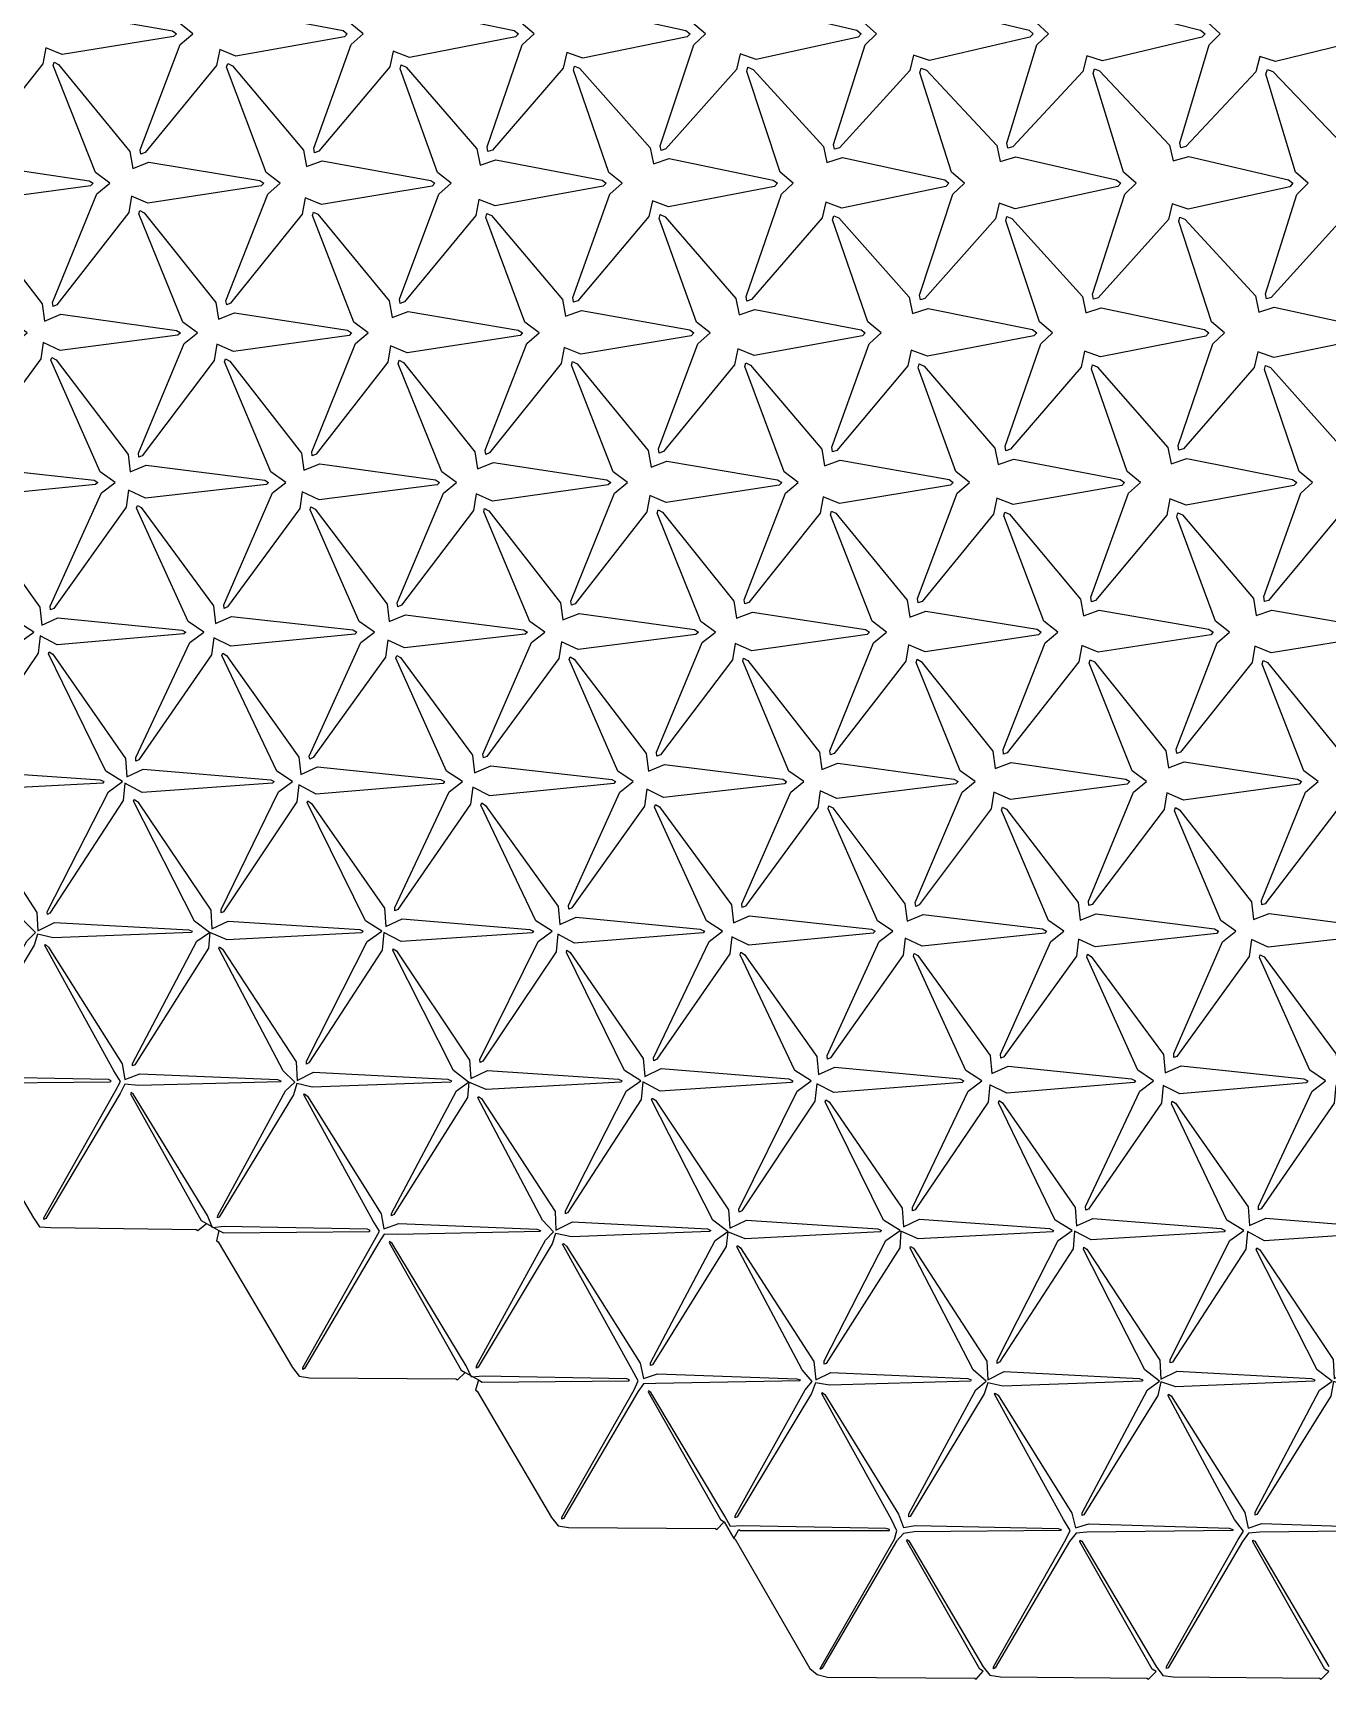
# Model space of a CAD drawing. Extents: x 0 to 195, y 0 to 191.
# Drawn here: x 47.37 to 84.84, y 0.03 to 47.68 of the extents above; entities that cross this region are included whole.
import ezdxf

# ---------------------------------------------------------------- set-up
doc = ezdxf.new("R2010")
doc.units = 0
doc.layers.add('DEFAULT', color=18, linetype='CONTINUOUS')

msp = doc.modelspace()

# ---------------------------------------------------------------- linework, layer by layer
at = {"layer": 'DEFAULT'}
for points in [[(47.777, 48.116), (48.239, 48.289), (51.41, 47.741), (51.526, 47.658), (51.444, 47.578), (48.222, 47.053), (47.745, 47.254), (47.658, 46.786), (45.584, 44.169), (45.469, 44.119), (45.449, 44.231), (46.697, 47.348), (47.067, 47.658), (46.657, 47.969), (45.467, 51.046), (45.498, 51.147), (45.63, 51.082), (47.692, 48.596)], [(52.806, 48.168), (53.268, 48.335), (56.352, 47.747), (56.472, 47.658), (56.388, 47.573), (53.25, 47.009), (52.778, 47.198), (52.684, 46.735), (50.62, 44.219), (50.499, 44.171), (50.477, 44.293), (51.634, 47.346), (51.997, 47.658), (51.602, 47.971), (50.491, 50.992), (50.523, 51.103), (50.659, 51.041), (52.713, 48.637)], [(57.836, 48.22), (58.29, 48.37), (61.307, 47.751), (61.429, 47.658), (61.342, 47.568), (58.273, 46.973), (57.804, 47.153), (57.704, 46.696), (55.647, 44.257), (55.523, 44.213), (55.5, 44.343), (56.582, 47.343), (56.934, 47.658), (56.548, 47.974), (55.515, 50.939), (55.552, 51.053), (55.696, 50.99), (57.74, 48.689)], [(62.856, 48.253), (63.309, 48.399), (66.27, 47.755), (66.395, 47.658), (66.308, 47.564), (63.29, 46.947), (62.825, 47.117), (62.723, 46.661), (60.672, 44.292), (60.544, 44.25), (60.52, 44.386), (61.538, 47.341), (61.883, 47.658), (61.506, 47.976), (60.534, 50.897), (60.57, 51.021), (60.716, 50.963), (62.754, 48.716)], [(67.88, 48.295), (68.331, 48.433), (71.226, 47.76), (71.354, 47.658), (71.266, 47.56), (68.311, 46.913), (67.849, 47.074), (67.742, 46.624), (65.699, 44.329), (65.563, 44.281), (65.533, 44.417), (66.508, 47.34), (66.844, 47.658), (66.471, 47.977), (65.549, 50.863), (65.589, 50.988), (65.742, 50.928), (67.773, 48.752)], [(72.891, 48.314), (73.339, 48.446), (76.21, 47.762), (76.33, 47.658), (76.232, 47.556), (73.328, 46.886), (72.868, 47.041), (72.757, 46.594), (70.719, 44.357), (70.581, 44.314), (70.551, 44.456), (71.468, 47.338), (71.796, 47.658), (71.431, 47.979), (70.567, 50.823), (70.606, 50.96), (70.756, 50.908), (72.783, 48.772)], [(77.909, 48.346), (78.355, 48.472), (81.177, 47.765), (81.307, 47.658), (81.216, 47.554), (78.336, 46.874), (77.881, 47.018), (77.771, 46.569), (75.738, 44.383), (75.597, 44.341), (75.564, 44.487), (76.436, 47.337), (76.769, 47.658), (76.416, 47.98), (75.573, 50.809), (75.617, 50.94), (75.775, 50.882), (77.797, 48.798)], [(82.921, 48.366), (83.363, 48.484), (86.161, 47.767), (86.288, 47.658), (86.192, 47.552), (83.348, 46.855), (82.892, 47), (82.777, 46.557), (80.747, 44.394), (80.604, 44.353), (80.571, 44.502), (81.422, 47.336), (81.741, 47.658), (81.385, 47.981), (80.587, 50.778), (80.631, 50.916), (80.791, 50.862), (82.808, 48.819)], [(45.227, 43.7), (45.695, 43.89), (48.998, 43.402), (49.111, 43.328), (49.038, 43.256), (45.674, 42.797), (45.193, 43.014), (45.116, 42.535), (43.029, 39.76), (42.922, 39.707), (42.904, 39.805), (44.296, 43.022), (44.68, 43.328), (44.25, 43.635), (42.925, 46.805), (42.953, 46.895), (43.076, 46.828), (45.152, 44.189)], [(50.262, 43.761), (50.725, 43.938), (53.937, 43.408), (54.056, 43.328), (53.983, 43.251), (50.702, 42.753), (50.226, 42.957), (50.144, 42.482), (48.066, 39.813), (47.955, 39.765), (47.937, 39.877), (49.222, 43.019), (49.598, 43.328), (49.184, 43.638), (47.954, 46.742), (47.985, 46.839), (48.116, 46.772), (50.181, 44.245)], [(55.291, 43.81), (55.749, 43.975), (58.89, 43.413), (59.01, 43.328), (58.93, 43.246), (55.729, 42.712), (55.255, 42.907), (55.167, 42.438), (53.096, 39.856), (52.981, 39.809), (52.961, 39.927), (54.17, 43.017), (54.533, 43.328), (54.127, 43.64), (52.98, 46.686), (53.012, 46.792), (53.148, 46.727), (55.205, 44.29)], [(60.315, 43.853), (60.77, 44.009), (63.847, 43.417), (63.967, 43.328), (63.883, 43.242), (60.752, 42.675), (60.283, 42.858), (60.191, 42.392), (58.129, 39.901), (58.006, 39.853), (57.983, 39.975), (59.121, 43.015), (59.478, 43.328), (59.083, 43.642), (58, 46.643), (58.034, 46.753), (58.175, 46.689), (60.225, 44.329)], [(65.337, 43.89), (65.793, 44.044), (68.802, 43.422), (68.927, 43.328), (68.843, 43.238), (65.772, 42.644), (65.304, 42.822), (65.206, 42.363), (63.149, 39.93), (63.025, 39.886), (63.002, 40.018), (64.077, 43.013), (64.429, 43.328), (64.043, 43.644), (63.017, 46.604), (63.052, 46.722), (63.195, 46.662), (65.239, 44.357)], [(70.359, 43.928), (70.81, 44.071), (73.767, 43.425), (73.891, 43.328), (73.803, 43.234), (70.793, 42.612), (70.327, 42.783), (70.223, 42.33), (68.173, 39.963), (68.044, 39.919), (68.019, 40.055), (69.04, 43.011), (69.382, 43.328), (69.002, 43.646), (68.036, 46.563), (68.073, 46.686), (68.22, 46.627), (70.258, 44.392)], [(75.377, 43.959), (75.826, 44.096), (78.735, 43.429), (78.864, 43.328), (78.777, 43.231), (75.806, 42.592), (75.344, 42.753), (75.239, 42.299), (73.194, 39.993), (73.063, 39.951), (73.036, 40.092), (74.002, 43.01), (74.339, 43.328), (73.969, 43.647), (73.05, 46.53), (73.09, 46.658), (73.24, 46.6), (75.272, 44.42)], [(80.385, 43.974), (80.833, 44.107), (83.721, 43.43), (83.848, 43.328), (83.759, 43.229), (80.815, 42.578), (80.355, 42.734), (80.249, 42.281), (78.208, 40.011), (78.074, 39.971), (78.046, 40.116), (78.978, 43.009), (79.308, 43.328), (78.94, 43.648), (78.063, 46.502), (78.101, 46.638), (78.25, 46.587), (80.279, 44.433)], [(85.396, 43.992), (85.841, 44.118), (88.707, 43.432), (88.832, 43.328), (88.738, 43.227), (85.825, 42.562), (85.366, 42.716), (85.256, 42.267), (83.218, 40.025), (83.082, 39.985), (83.053, 40.132), (83.961, 43.008), (84.29, 43.328), (83.926, 43.649), (83.069, 46.488), (83.11, 46.622), (83.264, 46.567), (85.289, 44.453)], [(47.711, 39.341), (48.179, 39.535), (51.53, 39.069), (51.64, 38.998), (51.568, 38.929), (48.159, 38.491), (47.672, 38.721), (47.596, 38.244), (45.502, 35.392), (45.405, 35.348), (45.393, 35.45), (46.821, 38.693), (47.208, 38.998), (46.773, 39.304), (45.414, 42.499), (45.44, 42.586), (45.561, 42.52), (47.64, 39.836)], [(52.741, 39.393), (53.205, 39.576), (56.476, 39.074), (56.595, 38.998), (56.525, 38.925), (53.181, 38.457), (52.7, 38.672), (52.622, 38.195), (50.536, 35.44), (50.436, 35.402), (50.425, 35.519), (51.75, 38.69), (52.132, 38.998), (51.714, 39.306), (50.441, 42.441), (50.468, 42.538), (50.593, 42.474), (52.664, 39.882)], [(57.77, 39.445), (58.233, 39.62), (61.421, 39.08), (61.548, 38.998), (61.48, 38.921), (58.204, 38.421), (57.728, 38.623), (57.646, 38.148), (55.568, 35.486), (55.459, 35.442), (55.443, 35.558), (56.71, 38.689), (57.079, 38.998), (56.664, 39.308), (55.463, 42.392), (55.493, 42.495), (55.623, 42.431), (57.687, 39.926)], [(62.793, 39.484), (63.251, 39.648), (66.386, 39.083), (66.508, 38.998), (66.43, 38.916), (63.229, 38.382), (62.754, 38.579), (62.665, 38.112), (60.593, 35.522), (60.48, 35.478), (60.462, 35.6), (61.667, 38.687), (62.023, 38.998), (61.613, 39.311), (60.487, 42.342), (60.517, 42.453), (60.651, 42.393), (62.707, 39.964)], [(67.815, 39.523), (68.271, 39.679), (71.346, 39.087), (71.468, 38.998), (71.386, 38.912), (68.251, 38.347), (67.78, 38.534), (67.687, 38.07), (65.623, 35.563), (65.504, 35.519), (65.483, 35.645), (66.62, 38.685), (66.976, 38.998), (66.58, 39.312), (65.501, 42.31), (65.535, 42.423), (65.674, 42.36), (67.724, 39.998)], [(72.837, 39.56), (73.289, 39.708), (76.309, 39.091), (76.435, 38.998), (76.352, 38.909), (73.268, 38.32), (72.799, 38.5), (72.702, 38.041), (70.644, 35.592), (70.522, 35.551), (70.501, 35.685), (71.58, 38.683), (71.93, 38.998), (71.542, 39.314), (70.518, 42.273), (70.554, 42.389), (70.698, 42.327), (72.742, 40.031)], [(77.85, 39.583), (78.3, 39.726), (81.287, 39.093), (81.414, 38.998), (81.33, 38.906), (78.279, 38.303), (77.818, 38.469), (77.721, 38.004), (75.67, 35.628), (75.541, 35.583), (75.515, 35.717), (76.548, 38.682), (76.89, 38.998), (76.508, 39.315), (75.533, 42.239), (75.569, 42.364), (75.714, 42.306), (77.753, 40.053)], [(82.86, 39.6), (83.309, 39.739), (86.27, 39.095), (86.393, 38.998), (86.304, 38.904), (83.292, 38.283), (82.829, 38.449), (82.727, 37.991), (80.679, 35.641), (80.55, 35.599), (80.524, 35.737), (81.527, 38.681), (81.866, 38.998), (81.487, 39.316), (80.542, 42.219), (80.578, 42.347), (80.724, 42.291), (82.761, 40.067)], [(45.151, 34.908), (45.623, 35.117), (49.14, 34.73), (49.246, 34.667), (49.186, 34.609), (45.6, 34.254), (45.109, 34.5), (45.047, 34.008), (42.938, 30.968), (42.848, 30.919), (42.836, 31.001), (44.445, 34.368), (44.842, 34.667), (44.378, 34.969), (42.866, 38.27), (42.89, 38.343), (43, 38.277), (45.094, 35.418)], [(50.188, 34.972), (50.653, 35.164), (54.081, 34.735), (54.195, 34.667), (54.134, 34.605), (50.626, 34.214), (50.14, 34.446), (50.074, 33.956), (47.973, 31.02), (47.883, 30.98), (47.875, 31.082), (49.36, 34.365), (49.757, 34.667), (49.317, 34.972), (47.894, 38.211), (47.922, 38.287), (48.043, 38.214), (50.127, 35.481)], [(55.216, 35.02), (55.681, 35.208), (59.025, 34.74), (59.143, 34.667), (59.078, 34.6), (55.654, 34.169), (55.17, 34.393), (55.098, 33.91), (53.004, 31.065), (52.908, 31.023), (52.897, 31.129), (54.312, 34.363), (54.696, 34.667), (54.262, 34.974), (52.919, 38.157), (52.946, 38.246), (53.068, 38.179), (55.146, 35.517)], [(60.24, 35.062), (60.703, 35.242), (63.982, 34.744), (64.098, 34.667), (64.026, 34.595), (60.68, 34.127), (60.202, 34.339), (60.125, 33.859), (58.04, 31.116), (57.936, 31.071), (57.92, 31.18), (59.259, 34.361), (59.635, 34.667), (59.209, 34.976), (57.943, 38.106), (57.97, 38.204), (58.095, 38.142), (60.166, 35.555)], [(65.268, 35.11), (65.728, 35.282), (68.931, 34.748), (69.05, 34.667), (68.976, 34.591), (65.706, 34.088), (65.229, 34.292), (65.146, 33.818), (63.068, 31.156), (62.959, 31.111), (62.943, 31.228), (64.21, 34.359), (64.582, 34.667), (64.169, 34.978), (62.961, 38.067), (62.992, 38.167), (63.124, 38.101), (65.187, 35.596)], [(70.29, 35.148), (70.746, 35.31), (73.896, 34.752), (74.016, 34.667), (73.939, 34.587), (70.724, 34.058), (70.253, 34.251), (70.167, 33.778), (68.097, 31.196), (67.982, 31.152), (67.964, 31.273), (69.163, 34.357), (69.526, 34.667), (69.122, 34.98), (67.983, 38.021), (68.014, 38.128), (68.149, 38.065), (70.206, 35.632)], [(75.311, 35.186), (75.768, 35.345), (78.851, 34.756), (78.976, 34.667), (78.898, 34.583), (75.745, 34.026), (75.273, 34.215), (75.181, 33.75), (73.116, 31.223), (72.999, 31.18), (72.979, 31.307), (74.129, 34.355), (74.486, 34.667), (74.089, 34.982), (72.997, 37.988), (73.03, 38.1), (73.169, 38.037), (75.221, 35.66)], [(80.322, 35.204), (80.776, 35.357), (83.836, 34.758), (83.96, 34.667), (83.879, 34.581), (80.754, 34.012), (80.287, 34.191), (80.195, 33.725), (78.134, 31.248), (78.016, 31.209), (77.996, 31.344), (79.091, 34.353), (79.439, 34.667), (79.047, 34.983), (78.016, 37.948), (78.046, 38.073), (78.182, 38.019), (80.23, 35.679)], [(85.332, 35.221), (85.781, 35.365), (88.826, 34.759), (88.952, 34.667), (88.872, 34.581), (85.758, 34.006), (85.291, 34.184), (85.198, 33.718), (83.139, 31.255), (83.022, 31.22), (83.004, 31.362), (84.073, 34.353), (84.42, 34.667), (84.033, 34.984), (83.022, 37.934), (83.056, 38.056), (83.197, 37.998), (85.241, 35.7)], [(47.626, 30.534), (48.097, 30.747), (51.691, 30.396), (51.795, 30.337), (51.74, 30.283), (48.073, 29.967), (47.577, 30.225), (47.52, 29.729), (45.403, 26.587), (45.322, 26.544), (45.313, 26.624), (46.994, 30.04), (47.397, 30.337), (46.924, 30.637), (45.346, 33.983), (45.369, 34.049), (45.476, 33.981), (47.576, 31.053)], [(52.655, 30.584), (53.125, 30.79), (56.636, 30.4), (56.747, 30.337), (56.69, 30.279), (53.098, 29.928), (52.606, 30.174), (52.545, 29.682), (50.435, 26.634), (50.355, 26.602), (50.351, 26.703), (51.911, 30.037), (52.315, 30.337), (51.865, 30.64), (50.372, 33.927), (50.395, 34.004), (50.505, 33.939), (52.598, 31.096)], [(57.687, 30.641), (58.156, 30.839), (61.574, 30.405), (61.688, 30.337), (61.626, 30.274), (58.13, 29.877), (57.647, 30.103), (57.582, 29.61), (55.484, 26.705), (55.387, 26.656), (55.373, 26.748), (56.865, 30.035), (57.257, 30.337), (56.814, 30.642), (55.396, 33.877), (55.421, 33.959), (55.538, 33.892), (57.623, 31.142)], [(62.715, 30.689), (63.181, 30.878), (66.525, 30.41), (66.637, 30.337), (66.566, 30.269), (63.16, 29.829), (62.675, 30.055), (62.6, 29.576), (60.508, 26.739), (60.411, 26.698), (60.4, 26.806), (61.805, 30.032), (62.188, 30.337), (61.755, 30.644), (60.422, 33.821), (60.448, 33.913), (60.568, 33.849), (62.646, 31.186)], [(67.743, 30.736), (68.205, 30.916), (71.476, 30.414), (71.595, 30.337), (71.524, 30.265), (68.181, 29.796), (67.701, 30.01), (67.623, 29.532), (65.538, 26.782), (65.437, 26.744), (65.426, 26.861), (66.748, 30.03), (67.128, 30.337), (66.71, 30.646), (65.443, 33.777), (65.471, 33.873), (65.597, 33.808), (67.667, 31.228)], [(72.762, 30.77), (73.222, 30.943), (76.443, 30.417), (76.561, 30.337), (76.486, 30.261), (73.2, 29.766), (72.724, 29.97), (72.643, 29.494), (70.564, 26.82), (70.458, 26.779), (70.443, 26.899), (71.709, 30.028), (72.078, 30.337), (71.664, 30.648), (70.463, 33.732), (70.491, 33.838), (70.619, 33.778), (72.683, 31.259)], [(77.782, 30.804), (78.237, 30.967), (81.413, 30.42), (81.539, 30.337), (81.469, 30.26), (78.209, 29.752), (77.735, 29.952), (77.652, 29.477), (75.576, 26.837), (75.472, 26.803), (75.459, 26.933), (76.673, 30.027), (77.039, 30.337), (76.633, 30.649), (75.478, 33.701), (75.508, 33.808), (75.642, 33.745), (77.701, 31.292)], [(82.789, 30.817), (83.242, 30.973), (86.404, 30.421), (86.527, 30.337), (86.452, 30.258), (83.218, 29.739), (82.748, 29.929), (82.665, 29.452), (80.593, 26.861), (80.483, 26.822), (80.467, 26.95), (81.657, 30.026), (82.012, 30.337), (81.604, 30.651), (80.49, 33.674), (80.52, 33.788), (80.653, 33.729), (82.709, 31.308)], [(45.053, 26.078), (45.535, 26.318), (49.314, 26.056), (49.422, 26.007), (49.391, 25.964), (45.496, 25.758), (44.994, 25.971), (44.956, 25.519), (42.823, 22.138), (42.754, 22.096), (42.747, 22.157), (44.638, 25.716), (44.985, 25.962), (44.555, 26.302), (42.785, 29.779), (42.804, 29.832), (42.896, 29.768), (45.014, 26.604)], [(50.093, 26.146), (50.564, 26.363), (54.257, 26.06), (54.359, 26.007), (54.312, 25.958), (50.536, 25.695), (50.037, 25.963), (49.988, 25.46), (47.863, 22.197), (47.791, 22.159), (47.785, 22.236), (49.555, 25.713), (49.965, 26.007), (49.482, 26.305), (47.819, 29.708), (47.842, 29.765), (47.945, 29.696), (50.052, 26.677)], [(55.13, 26.211), (55.607, 26.431), (59.172, 26.067), (59.291, 26.007), (59.25, 25.954), (55.567, 25.645), (55.068, 25.91), (55.01, 25.418), (52.891, 22.239), (52.82, 22.211), (52.82, 22.308), (54.48, 25.71), (54.891, 26.007), (54.428, 26.307), (52.844, 29.657), (52.867, 29.723), (52.974, 29.655), (55.074, 26.719)], [(60.159, 26.261), (60.628, 26.464), (64.131, 26.07), (64.241, 26.007), (64.185, 25.948), (60.6, 25.593), (60.107, 25.842), (60.044, 25.352), (57.935, 22.304), (57.853, 22.267), (57.847, 22.364), (59.421, 25.707), (59.81, 26.007), (59.347, 26.31), (57.881, 29.58), (57.902, 29.663), (58.01, 29.602), (60.102, 26.772)], [(65.19, 26.314), (65.654, 26.506), (69.078, 26.075), (69.192, 26.007), (69.131, 25.944), (65.627, 25.551), (65.14, 25.786), (65.073, 25.298), (62.972, 22.357), (62.883, 22.319), (62.875, 22.423), (64.36, 25.705), (64.751, 26.007), (64.309, 26.312), (62.898, 29.542), (62.925, 29.622), (63.045, 29.552), (65.128, 26.822)], [(70.214, 26.356), (70.677, 26.542), (74.032, 26.079), (74.153, 26.007), (74.093, 25.941), (70.647, 25.52), (70.164, 25.744), (70.094, 25.257), (68, 22.398), (67.907, 22.361), (67.898, 22.472), (69.309, 25.703), (69.693, 26.007), (69.259, 26.314), (67.921, 29.494), (67.947, 29.584), (68.069, 29.518), (70.146, 26.857)], [(75.23, 26.384), (75.688, 26.558), (79.012, 26.081), (79.123, 26.007), (79.051, 25.937), (75.668, 25.487), (75.189, 25.702), (75.115, 25.218), (73.027, 22.436), (72.927, 22.395), (72.914, 22.507), (74.273, 25.701), (74.647, 26.007), (74.216, 26.316), (72.94, 29.453), (72.967, 29.55), (73.091, 29.487), (75.163, 26.889)], [(80.243, 26.407), (80.703, 26.582), (83.982, 26.083), (84.098, 26.007), (84.026, 25.935), (80.68, 25.467), (80.201, 25.68), (80.123, 25.201), (78.038, 22.453), (77.941, 22.42), (77.932, 22.545), (79.234, 25.699), (79.612, 26.007), (79.197, 26.317), (77.949, 29.434), (77.976, 29.534), (78.101, 29.472), (80.17, 26.903)], [(85.251, 26.421), (85.709, 26.591), (88.97, 26.085), (89.091, 26.007), (89.022, 25.935), (85.682, 25.464), (85.206, 25.671), (85.13, 25.188), (83.048, 22.466), (82.951, 22.437), (82.943, 22.567), (84.211, 25.698), (84.582, 26.007), (84.169, 26.318), (82.961, 29.407), (82.987, 29.516), (83.111, 29.459), (85.177, 26.917)], [(47.516, 21.683), (47.998, 21.93), (51.886, 21.72), (51.986, 21.677), (51.958, 21.639), (47.962, 21.482), (47.504, 21.594), (47.412, 21.273), (45.267, 17.725), (45.218, 17.703), (45.22, 17.774), (47.194, 21.388), (47.45, 21.637), (47.118, 21.969), (45.256, 25.508), (45.274, 25.553), (45.36, 25.491), (47.486, 22.221)], [(52.551, 21.744), (53.024, 21.97), (56.836, 21.724), (56.93, 21.677), (56.887, 21.634), (52.998, 21.425), (52.496, 21.641), (52.458, 21.187), (50.325, 17.811), (50.259, 17.775), (50.256, 17.846), (52.118, 21.385), (52.487, 21.643), (52.05, 21.972), (50.287, 25.443), (50.309, 25.493), (50.405, 25.425), (52.521, 22.287)], [(57.59, 21.811), (58.063, 22.033), (61.758, 21.73), (61.866, 21.677), (61.827, 21.629), (58.029, 21.377), (57.533, 21.641), (57.487, 21.13), (55.362, 17.866), (55.291, 17.831), (55.287, 17.91), (57.05, 21.382), (57.475, 21.677), (57.003, 21.974), (55.309, 25.398), (55.335, 25.448), (55.44, 25.374), (57.548, 22.339)], [(62.625, 21.873), (63.096, 22.084), (66.693, 21.735), (66.812, 21.677), (66.774, 21.625), (63.055, 21.335), (62.564, 21.587), (62.515, 21.079), (60.397, 17.917), (60.319, 17.879), (60.313, 17.964), (61.994, 21.38), (62.4, 21.677), (61.929, 21.977), (60.343, 25.327), (60.368, 25.391), (60.477, 25.32), (62.576, 22.393)], [(67.653, 21.922), (68.121, 22.123), (71.644, 21.739), (71.754, 21.677), (71.698, 21.619), (68.093, 21.274), (67.604, 21.518), (67.545, 21.021), (65.436, 17.974), (65.347, 17.928), (65.336, 18.012), (66.944, 21.378), (67.335, 21.677), (66.868, 21.979), (65.371, 25.269), (65.395, 25.343), (65.507, 25.276), (67.6, 22.438)], [(72.677, 21.963), (73.144, 22.16), (76.597, 21.743), (76.715, 21.677), (76.662, 21.616), (73.112, 21.245), (72.627, 21.477), (72.566, 20.981), (70.463, 18.014), (70.376, 17.977), (70.369, 18.08), (71.872, 21.375), (72.266, 21.677), (71.821, 21.981), (70.392, 25.224), (70.416, 25.308), (70.529, 25.244), (72.617, 22.47)], [(77.694, 21.992), (78.155, 22.176), (81.577, 21.745), (81.693, 21.677), (81.634, 21.614), (78.126, 21.223), (77.643, 21.45), (77.579, 20.956), (75.48, 18.039), (75.392, 18.004), (75.385, 18.114), (76.838, 21.374), (77.22, 21.677), (76.777, 21.983), (75.412, 25.182), (75.436, 25.272), (75.554, 25.21), (77.635, 22.505)], [(82.705, 22.012), (83.163, 22.189), (86.561, 21.746), (86.678, 21.677), (86.619, 21.613), (83.134, 21.211), (82.652, 21.435), (82.586, 20.943), (80.489, 18.052), (80.402, 18.022), (80.397, 18.139), (81.812, 21.373), (82.194, 21.677), (81.759, 21.984), (80.421, 25.164), (80.447, 25.254), (80.568, 25.189), (82.645, 22.525)], [(50.03, 17.381), (50.464, 17.545), (54.454, 17.386), (54.551, 17.347), (54.531, 17.313), (50.425, 17.21), (50.036, 17.248), (49.896, 16.974), (47.747, 13.364), (47.692, 13.329), (47.688, 13.378), (49.764, 17.06), (49.903, 17.323), (49.712, 17.636), (47.712, 21.267), (47.736, 21.289), (47.822, 21.217), (49.956, 17.834)], [(55.017, 17.354), (55.498, 17.599), (59.387, 17.39), (59.492, 17.347), (59.47, 17.309), (55.456, 17.162), (55.012, 17.265), (54.912, 16.942), (52.768, 13.395), (52.719, 13.376), (52.724, 13.451), (54.687, 17.057), (54.953, 17.309), (54.615, 17.639), (52.758, 21.175), (52.776, 21.22), (52.862, 21.157), (54.988, 17.894)], [(60.05, 17.412), (60.529, 17.648), (64.326, 17.395), (64.426, 17.347), (64.389, 17.304), (60.497, 17.096), (59.994, 17.309), (59.955, 16.861), (57.822, 13.476), (57.756, 13.438), (57.75, 13.505), (59.63, 17.055), (59.984, 17.306), (59.551, 17.642), (57.787, 21.114), (57.805, 21.169), (57.896, 21.107), (60.014, 17.944)], [(65.083, 17.47), (65.564, 17.703), (69.257, 17.4), (69.368, 17.347), (69.331, 17.299), (65.526, 17.05), (65.029, 17.316), (64.984, 16.807), (62.857, 13.529), (62.789, 13.496), (62.786, 13.578), (64.553, 17.052), (64.971, 17.347), (64.493, 17.644), (62.814, 21.059), (62.832, 21.124), (62.926, 21.064), (65.037, 17.988)], [(70.117, 17.529), (70.588, 17.742), (74.209, 17.404), (74.32, 17.347), (74.276, 17.295), (70.554, 17.006), (70.062, 17.26), (70.012, 16.753), (67.894, 13.583), (67.817, 13.545), (67.812, 13.63), (69.498, 17.05), (69.901, 17.347), (69.428, 17.647), (67.844, 20.996), (67.865, 21.066), (67.969, 21.001), (70.07, 18.052)], [(75.136, 17.561), (75.603, 17.766), (79.179, 17.406), (79.293, 17.347), (79.248, 17.293), (75.568, 16.984), (75.078, 17.233), (75.025, 16.728), (72.91, 13.607), (72.837, 13.579), (72.836, 13.68), (74.446, 17.048), (74.844, 17.347), (74.382, 17.648), (72.865, 20.953), (72.885, 21.032), (72.99, 20.971), (75.087, 18.083)], [(80.147, 17.581), (80.611, 17.778), (84.163, 17.407), (84.279, 17.347), (84.233, 17.292), (80.576, 16.971), (80.091, 17.21), (80.039, 16.702), (77.928, 13.633), (77.85, 13.603), (77.847, 13.705), (79.42, 17.047), (79.813, 17.347), (79.354, 17.65), (77.878, 20.926), (77.898, 21.009), (78.006, 20.948), (80.098, 18.105)], [(85.152, 17.59), (85.613, 17.78), (89.16, 17.408), (89.276, 17.347), (89.229, 17.292), (85.578, 16.968), (85.093, 17.206), (85.042, 16.697), (82.931, 13.638), (82.855, 13.611), (82.854, 13.719), (84.405, 17.046), (84.796, 17.347), (84.339, 17.65), (82.884, 20.911), (82.905, 20.996), (83.014, 20.936), (85.105, 18.118)], [(57.529, 13.057), (57.961, 13.211), (61.96, 13.055), (62.064, 13.017), (62.055, 12.985), (57.913, 12.9), (57.543, 12.907), (57.384, 12.665), (55.233, 9.013), (55.186, 8.989), (55.188, 9.047), (57.265, 12.73), (57.403, 12.992), (57.212, 13.305), (55.212, 16.936), (55.233, 16.964), (55.316, 16.897), (57.451, 13.494)], [(62.514, 13.02), (62.994, 13.262), (66.896, 13.06), (66.993, 13.017), (66.963, 12.979), (62.959, 12.826), (62.504, 12.929), (62.407, 12.622), (60.261, 9.056), (60.211, 9.031), (60.213, 9.098), (62.211, 12.728), (62.445, 12.97), (62.12, 13.309), (60.255, 16.849), (60.274, 16.893), (60.361, 16.829), (62.487, 13.562)], [(67.547, 13.077), (68.026, 13.314), (71.831, 13.064), (71.934, 13.017), (71.9, 12.974), (67.992, 12.775), (67.488, 12.969), (67.445, 12.551), (65.308, 9.126), (65.252, 9.101), (65.254, 9.181), (67.123, 12.725), (67.49, 12.98), (67.059, 13.311), (65.283, 16.792), (65.302, 16.844), (65.394, 16.781), (67.512, 13.611)], [(72.57, 13.118), (73.041, 13.337), (76.802, 13.066), (76.915, 13.017), (76.89, 12.974), (72.997, 12.767), (72.501, 12.992), (72.466, 12.51), (70.335, 9.166), (70.277, 9.146), (70.281, 9.238), (72.063, 12.722), (72.476, 13.014), (71.998, 13.314), (70.311, 16.734), (70.33, 16.797), (70.425, 16.735), (72.536, 13.657)], [(77.587, 13.146), (78.057, 13.363), (81.77, 13.069), (81.887, 13.017), (81.859, 12.971), (78.012, 12.742), (77.521, 12.997), (77.482, 12.48), (75.355, 9.196), (75.288, 9.164), (75.286, 9.247), (77.053, 12.722), (77.458, 13.017), (76.97, 13.315), (75.324, 16.707), (75.343, 16.774), (75.44, 16.712), (77.549, 13.68)], [(82.592, 13.156), (83.06, 13.367), (86.764, 13.069), (86.871, 13.017), (86.829, 12.969), (83.027, 12.718), (82.532, 12.983), (82.487, 12.471), (80.361, 9.205), (80.297, 9.181), (80.299, 9.275), (82.024, 12.721), (82.424, 13.017), (81.94, 13.316), (80.338, 16.678), (80.354, 16.755), (80.449, 16.699), (82.555, 13.693)], [(60.066, 8.768), (59.913, 9.092), (57.768, 12.637), (57.699, 12.692), (57.684, 12.663), (59.772, 8.973), (59.885, 8.906), (60.268, 8.687), (60.379, 8.624), (64.622, 8.659), (64.645, 8.687), (64.568, 8.718), (60.406, 8.793)], [(65.046, 8.724), (65.449, 8.861), (69.484, 8.723), (69.584, 8.687), (69.575, 8.656), (65.403, 8.585), (65.051, 8.573), (64.881, 8.342), (62.728, 4.676), (62.682, 4.651), (62.683, 4.709), (64.774, 8.4), (64.898, 8.663), (64.723, 8.975), (62.707, 12.617), (62.732, 12.636), (62.819, 12.561), (64.954, 9.169)], [(70.036, 8.689), (70.474, 8.9), (74.435, 8.727), (74.532, 8.687), (74.51, 8.652), (70.436, 8.533), (70.031, 8.599), (69.907, 8.293), (67.76, 4.724), (67.706, 4.693), (67.704, 4.751), (69.729, 8.399), (69.933, 8.644), (69.643, 8.978), (67.745, 12.541), (67.766, 12.577), (67.855, 12.508), (69.982, 9.223)], [(75.016, 8.689), (75.492, 8.929), (79.399, 8.729), (79.5, 8.687), (79.476, 8.649), (75.453, 8.506), (75.015, 8.605), (74.913, 8.28), (72.769, 4.737), (72.725, 4.725), (72.733, 4.809), (74.667, 8.396), (74.964, 8.649), (74.596, 8.98), (72.766, 12.497), (72.78, 12.553), (72.861, 12.499), (74.986, 9.231)], [(80.024, 8.707), (80.497, 8.937), (84.389, 8.73), (84.487, 8.687), (84.458, 8.648), (80.462, 8.491), (80.02, 8.631), (79.938, 8.234), (77.799, 4.783), (77.745, 4.76), (77.748, 4.84), (79.635, 8.395), (79.986, 8.646), (79.562, 8.981), (77.782, 12.465), (77.795, 12.527), (77.878, 12.474), (80, 9.257)], [(85.038, 8.731), (85.508, 8.955), (89.367, 8.731), (89.475, 8.687), (89.454, 8.648), (85.464, 8.488), (85.022, 8.639), (84.944, 8.221), (82.808, 4.795), (82.753, 4.773), (82.756, 4.856), (84.618, 8.394), (84.989, 8.652), (84.552, 8.981), (82.786, 12.455), (82.804, 12.511), (82.895, 12.449), (85.013, 9.282)], [(72.571, 4.417), (72.913, 4.474), (77.054, 4.389), (77.137, 4.356), (77.119, 4.328), (72.881, 4.291), (72.571, 4.239), (72.376, 4.02), (70.223, 0.338), (70.169, 0.299), (70.162, 0.336), (72.319, 4.072), (72.386, 4.315), (72.224, 4.645), (70.206, 8.288), (70.221, 8.324), (70.294, 8.269), (72.433, 4.8)], [(77.551, 4.4), (77.941, 4.518), (81.999, 4.392), (82.106, 4.356), (82.106, 4.328), (77.887, 4.28), (77.569, 4.247), (77.384, 4.005), (75.233, 0.353), (75.185, 0.326), (75.185, 0.381), (77.271, 4.07), (77.402, 4.328), (77.21, 4.645), (75.213, 8.274), (75.233, 8.305), (75.313, 8.241), (77.448, 4.829)], [(82.548, 4.391), (82.949, 4.53), (86.984, 4.393), (87.097, 4.356), (87.102, 4.327), (82.889, 4.277), (82.567, 4.247), (82.384, 4.005), (80.232, 0.352), (80.188, 0.33), (80.19, 0.393), (82.259, 4.07), (82.42, 4.308), (82.157, 4.647), (80.238, 8.225), (80.249, 8.276), (80.323, 8.226), (82.456, 4.844)]]:
    msp.add_lwpolyline(points, close=True, dxfattribs=at)
for points in [[(45.384, 17.276), (49.612, 17.318), (49.635, 17.347), (49.557, 17.379), (45.412, 17.462)], [(45.237, 17.014), (47.388, 13.375), (47.565, 13.123), (47.893, 13.102), (52.094, 13.046), (52.144, 13.017), (52.398, 13.215), (52.758, 13.017), (52.884, 12.946), (57.112, 12.988), (57.135, 13.017), (57.057, 13.049), (52.912, 13.133), (52.567, 13.087), (52.424, 13.443), (50.282, 16.947), (50.211, 17.003), (50.196, 16.97), (52.247, 13.304), (52.398, 13.215)], [(52.758, 13.017), (52.688, 12.712), (52.737, 12.684), (54.888, 9.044), (55.077, 8.793), (55.381, 8.752), (59.619, 8.715), (59.667, 8.687), (59.885, 8.906)], [(60.268, 8.687), (60.184, 8.39), (60.231, 8.362), (62.383, 4.706), (62.579, 4.467), (62.876, 4.415), (67.128, 4.384), (67.174, 4.356), (67.381, 4.583), (67.662, 4.097), (67.705, 4.072), (69.862, 0.336), (70.072, 0.156), (70.372, 0.077), (74.637, 0.053), (74.683, 0.026), (74.877, 0.26), (74.788, 0.312), (72.676, 4.018), (72.681, 4.064), (72.733, 4.03), (74.885, 0.378), (75.076, 0.136), (75.381, 0.092), (79.619, 0.054), (79.667, 0.026), (79.886, 0.246), (79.771, 0.313), (77.684, 4.002), (77.688, 4.052), (77.74, 4.019), (79.89, 0.389), (80.079, 0.13), (80.38, 0.091), (84.62, 0.054), (84.667, 0.026), (84.885, 0.246), (84.772, 0.313), (82.684, 4.003), (82.689, 4.051), (82.743, 4.016), (84.892, 0.393)], [(67.662, 4.097), (67.812, 4.356), (67.855, 4.331), (72.169, 4.331), (72.167, 4.356), (72.07, 4.388), (67.906, 4.462), (67.562, 4.447), (67.404, 4.746), (65.258, 8.323), (65.193, 8.373), (65.181, 8.34), (67.279, 4.643), (67.381, 4.583)]]:
    msp.add_lwpolyline(points, dxfattribs=at)

doc.saveas('drawing.dxf')
